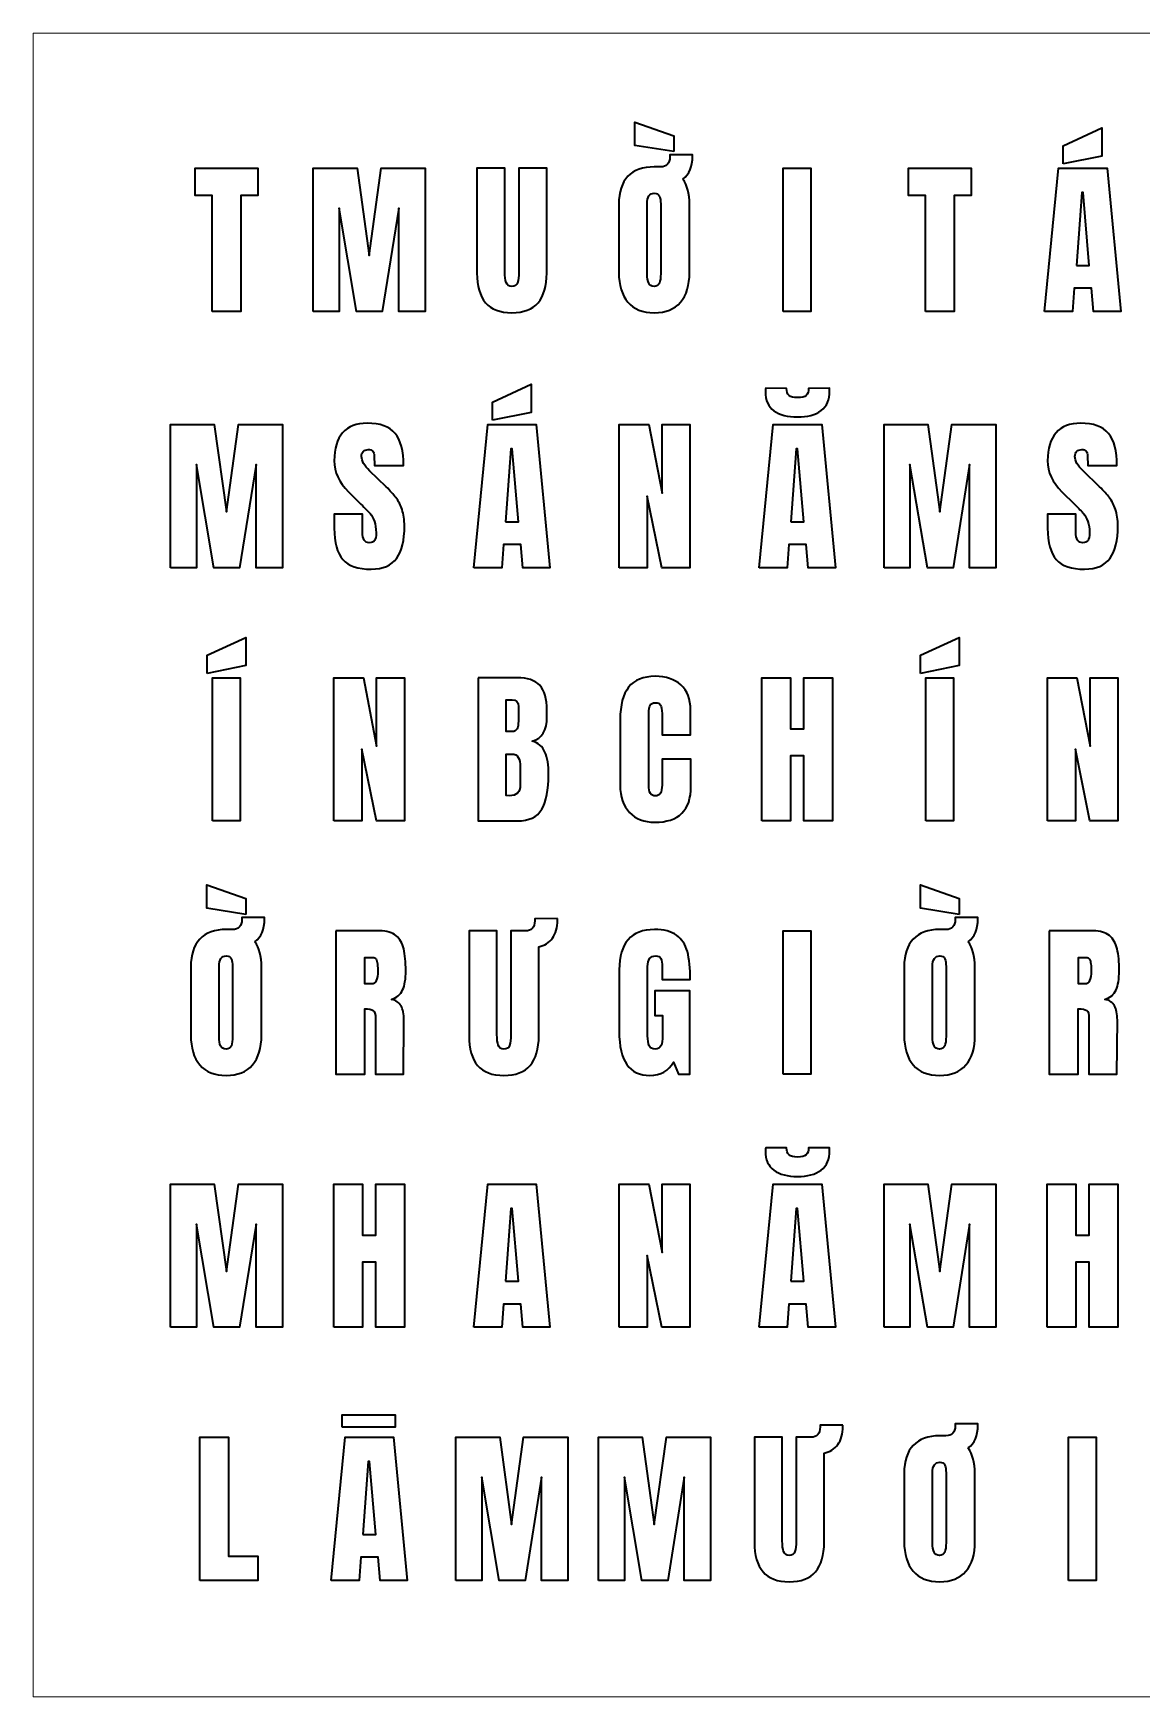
# Model space of a CAD drawing. Header units: inches. Extents: x -25 to 215, y -195 to -5.
# Drawn here: x -24.8 to 101.8, y -194.9 to -4.9 of the extents above; entities that cross this region are included whole.
import ezdxf

# ---------------------------------------------------------------- set-up
doc = ezdxf.new("R2010")
doc.units = ezdxf.units.IN
doc.header["$MEASUREMENT"] = 0
for name, color, linetype in [('Outline', 7, 'Continuous'), ('Text - Fake', 7, 'Continuous'), ('Text - Real', 7, 'Continuous')]:
    doc.layers.add(name, color=color, linetype=linetype)

msp = doc.modelspace()

# ---------------------------------------------------------------- linework, layer by layer
at = {"layer": 'Outline', "color": 254, "lineweight": 5, "true_color": 0xd1d2d4}
msp.add_lwpolyline([(215.21, -194.86), (-24.79, -194.86), (-24.79, -4.86), (215.21, -4.86), (215.21, -194.86)], dxfattribs=at)
at = {"layer": 'Text - Fake', "color": 250, "lineweight": 35, "true_color": 0x231f20}
for points in [[(-4.36, -36.63), (-4.36, -23.41), (-6.31, -23.41), (-6.31, -20.27), (0.86, -20.27), (0.86, -23.41), (-1.09, -23.41), (-1.09, -36.63), (-4.36, -36.63)], [(27.64, -49.05), (27.64, -46.98), (32.06, -44.94), (32.06, -48.18), (27.64, -49.05)], [(-9.11, -65.91), (-9.11, -49.55), (-4.12, -49.55), (-2.74, -59.53), (-1.37, -49.55), (3.66, -49.55), (3.66, -65.91), (0.67, -65.91), (0.67, -54.12), (-1.22, -65.91), (-4.15, -65.91), (-6.15, -54.12), (-6.15, -65.91), (-9.11, -65.91)], [(25.53, -65.91), (27.11, -49.55), (32.65, -49.55), (34.21, -65.91), (31.11, -65.91), (30.88, -63.27), (28.9, -63.27), (28.71, -65.91), (25.53, -65.91)], [(29.15, -60.66), (30.63, -60.66), (29.91, -52.33), (29.76, -52.33), (29.15, -60.66)], [(-4.94, -77.97), (-4.94, -75.89), (-0.52, -73.86), (-0.52, -77.09), (-4.94, -77.97)], [(-4.32, -94.83), (-4.32, -78.47), (-1.15, -78.47), (-1.15, -94.83), (-4.32, -94.83)], [(9.55, -94.83), (9.55, -78.47), (12.92, -78.47), (14.42, -86.3), (14.42, -78.47), (17.59, -78.47), (17.59, -94.83), (14.39, -94.83), (12.75, -86.64), (12.75, -94.83), (9.55, -94.83)], [(-0.53, -105.5), (-4.95, -104.79), (-4.95, -102.13), (-0.53, -103.69), (-0.53, -105.5)], [(-9.11, -152.66), (-9.11, -136.3), (-4.12, -136.3), (-2.74, -146.28), (-1.37, -136.3), (3.66, -136.3), (3.66, -152.66), (0.67, -152.66), (0.67, -140.87), (-1.22, -152.66), (-4.15, -152.66), (-6.15, -140.87), (-6.15, -152.66), (-9.11, -152.66)], [(9.54, -152.66), (9.54, -136.3), (12.8, -136.3), (12.8, -142.15), (14.34, -142.15), (14.34, -136.3), (17.6, -136.3), (17.6, -152.66), (14.34, -152.66), (14.34, -145.23), (12.8, -145.23), (12.8, -152.66), (9.54, -152.66)], [(25.53, -152.66), (27.11, -136.3), (32.65, -136.3), (34.21, -152.66), (31.11, -152.66), (30.88, -150.02), (28.9, -150.02), (28.71, -152.66), (25.53, -152.66)], [(29.15, -147.41), (30.63, -147.41), (29.91, -139.08), (29.76, -139.08), (29.15, -147.41)]]:
    msp.add_lwpolyline(points, dxfattribs=at)
for points, knots in [([(10.57, -64.96), (9.91, -64.22), (9.58, -63.04), (9.58, -61.4), (9.58, -61.4), (9.58, -59.8), (9.58, -59.8), (9.58, -59.8), (12.8, -59.8), (12.8, -59.8), (12.8, -59.8), (12.8, -61.84), (12.8, -61.84), (12.8, -62.65), (13.06, -63.06), (13.58, -63.06), (13.87, -63.06), (14.07, -62.97), (14.19, -62.8), (14.3, -62.63), (14.36, -62.34), (14.36, -61.93), (14.36, -61.4), (14.29, -60.96), (14.17, -60.61), (14.04, -60.26), (13.88, -59.97), (13.68, -59.73), (13.48, -59.5), (13.13, -59.13), (12.62, -58.64), (12.62, -58.64), (11.21, -57.23), (11.21, -57.23), (10.12, -56.16), (9.58, -54.98), (9.58, -53.68), (9.58, -52.29), (9.9, -51.22), (10.54, -50.49), (11.18, -49.76), (12.12, -49.4), (13.35, -49.4), (14.82, -49.4), (15.88, -49.79), (16.53, -50.57), (17.18, -51.35), (17.5, -52.57), (17.5, -54.24), (17.5, -54.24), (14.17, -54.24), (14.17, -54.24), (14.17, -54.24), (14.15, -53.11), (14.15, -53.11), (14.15, -52.9), (14.09, -52.72), (13.97, -52.6), (13.85, -52.47), (13.68, -52.41), (13.46, -52.41), (13.21, -52.41), (13.02, -52.48), (12.89, -52.62), (12.76, -52.76), (12.7, -52.95), (12.7, -53.19), (12.7, -53.72), (13.01, -54.27), (13.62, -54.84), (13.62, -54.84), (15.52, -56.67), (15.52, -56.67), (15.96, -57.11), (16.33, -57.52), (16.62, -57.9), (16.92, -58.29), (17.15, -58.75), (17.33, -59.27), (17.51, -59.8), (17.6, -60.43), (17.6, -61.15), (17.6, -62.76), (17.3, -63.99), (16.71, -64.82), (16.12, -65.65), (15.15, -66.07), (13.79, -66.07), (12.3, -66.07), (11.23, -65.7), (10.57, -64.96)], [0, 0, 0, 0, 1, 1, 1, 2, 2, 2, 3, 3, 3, 4, 4, 4, 5, 5, 5, 6, 6, 6, 7, 7, 7, 8, 8, 8, 9, 9, 9, 10, 10, 10, 11, 11, 11, 12, 12, 12, 13, 13, 13, 14, 14, 14, 15, 15, 15, 16, 16, 16, 17, 17, 17, 18, 18, 18, 19, 19, 19, 20, 20, 20, 21, 21, 21, 22, 22, 22, 23, 23, 23, 24, 24, 24, 25, 25, 25, 26, 26, 26, 27, 27, 27, 28, 28, 28, 29, 29, 29, 30, 30, 30, 30]), ([(26.02, -78.47), (26.02, -78.47), (30.46, -78.47), (30.46, -78.47), (31.65, -78.47), (32.52, -78.76), (33.06, -79.34), (33.6, -79.93), (33.87, -80.88), (33.87, -82.2), (33.87, -82.2), (33.87, -82.92), (33.87, -82.92), (33.87, -84.49), (33.31, -85.42), (32.19, -85.72), (32.88, -85.9), (33.36, -86.31), (33.64, -86.96), (33.92, -87.61), (34.06, -88.47), (34.06, -89.53), (34.06, -91.27), (33.8, -92.59), (33.28, -93.49), (32.76, -94.38), (31.82, -94.83), (30.46, -94.83), (30.46, -94.83), (26.02, -94.83), (26.02, -94.83), (26.02, -94.83), (26.02, -78.47), (26.02, -78.47)], [0, 0, 0, 0, 1, 1, 1, 2, 2, 2, 3, 3, 3, 4, 4, 4, 5, 5, 5, 6, 6, 6, 7, 7, 7, 8, 8, 8, 9, 9, 9, 10, 10, 10, 11, 11, 11, 11]), ([(29.89, -84.62), (30.17, -84.62), (30.36, -84.51), (30.46, -84.3), (30.56, -84.09), (30.61, -83.8), (30.61, -83.42), (30.61, -83.42), (30.61, -81.78), (30.61, -81.78), (30.61, -81.25), (30.38, -80.98), (29.91, -80.98), (29.91, -80.98), (29.22, -80.98), (29.22, -80.98), (29.22, -80.98), (29.22, -84.62), (29.22, -84.62), (29.22, -84.62), (29.89, -84.62), (29.89, -84.62)], [0, 0, 0, 0, 1, 1, 1, 2, 2, 2, 3, 3, 3, 4, 4, 4, 5, 5, 5, 6, 6, 6, 7, 7, 7, 7]), ([(30.82, -90.73), (30.82, -90.73), (30.82, -88.7), (30.82, -88.7), (30.82, -88.2), (30.75, -87.83), (30.6, -87.57), (30.46, -87.32), (30.2, -87.19), (29.83, -87.19), (29.83, -87.19), (29.22, -87.19), (29.22, -87.19), (29.22, -87.19), (29.22, -91.93), (29.22, -91.93), (29.22, -91.93), (29.55, -91.95), (29.55, -91.95), (30.4, -91.95), (30.82, -91.55), (30.82, -90.73)], [0, 0, 0, 0, 1, 1, 1, 2, 2, 2, 3, 3, 3, 4, 4, 4, 5, 5, 5, 6, 6, 6, 7, 7, 7, 7]), ([(0.51, -108.62), (1.02, -109.34), (1.28, -110.3), (1.28, -111.5), (1.28, -111.5), (1.28, -119.29), (1.28, -119.29), (1.28, -120.76), (0.93, -121.9), (0.25, -122.7), (-0.44, -123.5), (-1.44, -123.9), (-2.76, -123.9), (-4.08, -123.9), (-5.09, -123.5), (-5.77, -122.69), (-6.46, -121.88), (-6.8, -120.75), (-6.8, -119.29), (-6.8, -119.29), (-6.8, -111.5), (-6.8, -111.5), (-6.8, -110.1), (-6.46, -109.04), (-5.76, -108.32), (-5.07, -107.59), (-4.07, -107.23), (-2.74, -107.23), (-2.74, -107.23), (-2.04, -107.23), (-2.04, -107.23), (-1.33, -107.23), (-0.97, -106.84), (-0.97, -106.07), (-0.97, -106.07), (-0.97, -105.86), (-0.97, -105.86), (-0.97, -105.86), (1.62, -105.86), (1.62, -105.86), (1.62, -105.86), (1.62, -105.99), (1.62, -105.99), (1.62, -107.2), (1.25, -108.08), (0.51, -108.62)], [0, 0, 0, 0, 1, 1, 1, 2, 2, 2, 3, 3, 3, 4, 4, 4, 5, 5, 5, 6, 6, 6, 7, 7, 7, 8, 8, 8, 9, 9, 9, 10, 10, 10, 11, 11, 11, 12, 12, 12, 13, 13, 13, 14, 14, 14, 15, 15, 15, 15]), ([(35.07, -105.99), (35.07, -105.99), (35.07, -106.14), (35.07, -106.14), (35.07, -107.02), (34.88, -107.71), (34.5, -108.22), (34.12, -108.73), (33.6, -109.06), (32.94, -109.21), (32.94, -109.21), (32.94, -119.37), (32.94, -119.37), (32.94, -120.86), (32.61, -121.99), (31.96, -122.76), (31.3, -123.52), (30.3, -123.9), (28.96, -123.9), (27.61, -123.9), (26.61, -123.52), (25.95, -122.76), (25.3, -121.99), (24.97, -120.86), (24.97, -119.37), (24.97, -119.37), (24.97, -107.38), (24.97, -107.38), (24.97, -107.38), (28.16, -107.38), (28.16, -107.38), (28.16, -107.38), (28.16, -119.23), (28.16, -119.23), (28.16, -119.75), (28.21, -120.16), (28.31, -120.45), (28.41, -120.74), (28.62, -120.89), (28.96, -120.89), (29.29, -120.89), (29.5, -120.75), (29.6, -120.46), (29.7, -120.17), (29.76, -119.77), (29.76, -119.23), (29.76, -119.23), (29.76, -107.38), (29.76, -107.38), (29.76, -107.38), (31.41, -107.38), (31.41, -107.38), (32.12, -107.38), (32.48, -107), (32.48, -106.22), (32.48, -106.22), (32.48, -106.01), (32.48, -106.01), (32.48, -106.01), (35.07, -105.99), (35.07, -105.99)], [0, 0, 0, 0, 1, 1, 1, 2, 2, 2, 3, 3, 3, 4, 4, 4, 5, 5, 5, 6, 6, 6, 7, 7, 7, 8, 8, 8, 9, 9, 9, 10, 10, 10, 11, 11, 11, 12, 12, 12, 13, 13, 13, 14, 14, 14, 15, 15, 15, 16, 16, 16, 17, 17, 17, 18, 18, 18, 19, 19, 19, 20, 20, 20, 20]), ([(9.75, -107.38), (9.75, -107.38), (14.78, -107.38), (14.78, -107.38), (15.58, -107.38), (16.2, -107.56), (16.63, -107.93), (17.07, -108.29), (17.37, -108.8), (17.52, -109.45), (17.67, -110.1), (17.75, -110.94), (17.75, -111.95), (17.75, -112.88), (17.63, -113.61), (17.39, -114.13), (17.15, -114.65), (16.73, -115.01), (16.13, -115.21), (16.62, -115.31), (16.98, -115.56), (17.21, -115.96), (17.43, -116.35), (17.54, -116.88), (17.54, -117.56), (17.54, -117.56), (17.5, -123.75), (17.5, -123.75), (17.5, -123.75), (14.3, -123.75), (14.3, -123.75), (14.3, -123.75), (14.3, -117.35), (14.3, -117.35), (14.3, -116.89), (14.21, -116.6), (14.03, -116.47), (13.86, -116.34), (13.53, -116.28), (13.06, -116.28), (13.06, -116.28), (13.06, -123.75), (13.06, -123.75), (13.06, -123.75), (9.75, -123.75), (9.75, -123.75), (9.75, -123.75), (9.75, -107.38), (9.75, -107.38)], [0, 0, 0, 0, 1, 1, 1, 2, 2, 2, 3, 3, 3, 4, 4, 4, 5, 5, 5, 6, 6, 6, 7, 7, 7, 8, 8, 8, 9, 9, 9, 10, 10, 10, 11, 11, 11, 12, 12, 12, 13, 13, 13, 14, 14, 14, 15, 15, 15, 16, 16, 16, 16]), ([(-2.02, -111.44), (-2.02, -111.09), (-2.07, -110.8), (-2.16, -110.57), (-2.26, -110.35), (-2.45, -110.24), (-2.74, -110.24), (-3.29, -110.24), (-3.56, -110.65), (-3.56, -111.48), (-3.56, -111.48), (-3.56, -119.46), (-3.56, -119.46), (-3.56, -119.93), (-3.51, -120.29), (-3.39, -120.53), (-3.28, -120.77), (-3.07, -120.89), (-2.76, -120.89), (-2.47, -120.89), (-2.27, -120.76), (-2.17, -120.51), (-2.07, -120.25), (-2.02, -119.9), (-2.02, -119.44), (-2.02, -119.44), (-2.02, -111.44), (-2.02, -111.44)], [0, 0, 0, 0, 1, 1, 1, 2, 2, 2, 3, 3, 3, 4, 4, 4, 5, 5, 5, 6, 6, 6, 7, 7, 7, 8, 8, 8, 9, 9, 9, 9]), ([(13.86, -113.44), (14.32, -113.44), (14.55, -112.95), (14.55, -111.95), (14.55, -111.52), (14.53, -111.2), (14.49, -110.98), (14.45, -110.77), (14.38, -110.62), (14.28, -110.54), (14.18, -110.45), (14.03, -110.41), (13.84, -110.41), (13.84, -110.41), (13.08, -110.41), (13.08, -110.41), (13.08, -110.41), (13.08, -113.44), (13.08, -113.44), (13.08, -113.44), (13.86, -113.44), (13.86, -113.44)], [0, 0, 0, 0, 1, 1, 1, 2, 2, 2, 3, 3, 3, 4, 4, 4, 5, 5, 5, 6, 6, 6, 7, 7, 7, 7])]:
    msp.add_open_spline(points, degree=3, knots=knots, dxfattribs=at)
at = {"layer": 'Text - Real', "color": 250, "lineweight": 35, "true_color": 0x231f20}
for points in [[(48.34, -18.38), (43.92, -17.68), (43.92, -15.01), (48.34, -16.57), (48.34, -18.38)], [(92.81, -19.77), (92.81, -17.7), (97.23, -15.66), (97.23, -18.9), (92.81, -19.77)], [(7.19, -36.63), (7.19, -20.27), (12.18, -20.27), (13.55, -30.25), (14.92, -20.27), (19.95, -20.27), (19.95, -36.63), (16.96, -36.63), (16.96, -24.84), (15.07, -36.63), (12.14, -36.63), (10.14, -24.84), (10.14, -36.63), (7.19, -36.63)], [(60.86, -36.63), (60.86, -20.27), (64.02, -20.27), (64.02, -36.63), (60.86, -36.63)], [(77.1, -36.63), (77.1, -23.41), (75.16, -23.41), (75.16, -20.27), (82.32, -20.27), (82.32, -23.41), (80.38, -23.41), (80.38, -36.63), (77.1, -36.63)], [(90.7, -36.63), (92.28, -20.27), (97.82, -20.27), (99.38, -36.63), (96.28, -36.63), (96.05, -33.98), (94.07, -33.98), (93.88, -36.63), (90.7, -36.63)], [(94.32, -31.37), (95.8, -31.37), (95.08, -23.05), (94.93, -23.05), (94.32, -31.37)], [(42.13, -65.91), (42.13, -49.55), (45.51, -49.55), (47.01, -57.38), (47.01, -49.55), (50.17, -49.55), (50.17, -65.91), (46.97, -65.91), (45.33, -57.72), (45.33, -65.91), (42.13, -65.91)], [(58.11, -65.91), (59.69, -49.55), (65.24, -49.55), (66.8, -65.91), (63.69, -65.91), (63.47, -63.27), (61.48, -63.27), (61.29, -65.91), (58.11, -65.91)], [(72.36, -65.91), (72.36, -49.55), (77.35, -49.55), (78.72, -59.53), (80.09, -49.55), (85.12, -49.55), (85.12, -65.91), (82.13, -65.91), (82.13, -54.12), (80.24, -65.91), (77.31, -65.91), (75.31, -54.12), (75.31, -65.91), (72.36, -65.91)], [(61.73, -60.66), (63.22, -60.66), (62.49, -52.33), (62.34, -52.33), (61.73, -60.66)], [(76.52, -77.97), (76.52, -75.89), (80.94, -73.86), (80.94, -77.09), (76.52, -77.97)], [(58.42, -94.83), (58.42, -78.47), (61.67, -78.47), (61.67, -84.31), (63.22, -84.31), (63.22, -78.47), (66.47, -78.47), (66.47, -94.83), (63.22, -94.83), (63.22, -87.4), (61.67, -87.4), (61.67, -94.83), (58.42, -94.83)], [(77.15, -94.83), (77.15, -78.47), (80.31, -78.47), (80.31, -94.83), (77.15, -94.83)], [(91.01, -94.83), (91.01, -78.47), (94.38, -78.47), (95.89, -86.3), (95.89, -78.47), (99.05, -78.47), (99.05, -94.83), (95.85, -94.83), (94.21, -86.64), (94.21, -94.83), (91.01, -94.83)], [(80.93, -105.5), (76.51, -104.79), (76.51, -102.13), (80.93, -103.69), (80.93, -105.5)], [(60.86, -123.75), (60.86, -107.38), (64.02, -107.38), (64.02, -123.75), (60.86, -123.75)], [(42.13, -152.66), (42.13, -136.3), (45.51, -136.3), (47.01, -144.13), (47.01, -136.3), (50.17, -136.3), (50.17, -152.66), (46.97, -152.66), (45.33, -144.47), (45.33, -152.66), (42.13, -152.66)], [(58.11, -152.66), (59.69, -136.3), (65.24, -136.3), (66.8, -152.66), (63.69, -152.66), (63.46, -150.02), (61.48, -150.02), (61.29, -152.66), (58.11, -152.66)], [(72.36, -152.66), (72.36, -136.3), (77.35, -136.3), (78.72, -146.28), (80.09, -136.3), (85.12, -136.3), (85.12, -152.66), (82.13, -152.66), (82.13, -140.87), (80.24, -152.66), (77.31, -152.66), (75.31, -140.87), (75.31, -152.66), (72.36, -152.66)], [(91, -152.66), (91, -136.3), (94.26, -136.3), (94.26, -142.15), (95.8, -142.15), (95.8, -136.3), (99.06, -136.3), (99.06, -152.66), (95.8, -152.66), (95.8, -145.23), (94.26, -145.23), (94.26, -152.66), (91, -152.66)], [(61.73, -147.41), (63.22, -147.41), (62.49, -139.08), (62.34, -139.08), (61.73, -147.41)], [(10.49, -164.09), (10.49, -162.68), (16.55, -162.68), (16.55, -164.09), (10.49, -164.09)], [(-5.78, -181.58), (-5.78, -165.22), (-2.51, -165.22), (-2.51, -178.8), (0.87, -178.8), (0.87, -181.58), (-5.78, -181.58)], [(9.23, -181.58), (10.81, -165.22), (16.36, -165.22), (17.92, -181.58), (14.82, -181.58), (14.59, -178.93), (12.61, -178.93), (12.42, -181.58), (9.23, -181.58)], [(23.48, -181.58), (23.48, -165.22), (28.47, -165.22), (29.84, -175.2), (31.21, -165.22), (36.24, -165.22), (36.24, -181.58), (33.25, -181.58), (33.25, -169.79), (31.37, -181.58), (28.43, -181.58), (26.43, -169.79), (26.43, -181.58), (23.48, -181.58)], [(39.77, -181.58), (39.77, -165.22), (44.76, -165.22), (46.13, -175.2), (47.51, -165.22), (52.53, -165.22), (52.53, -181.58), (49.54, -181.58), (49.54, -169.79), (47.66, -181.58), (44.72, -181.58), (42.72, -169.79), (42.72, -181.58), (39.77, -181.58)], [(93.44, -181.58), (93.44, -165.22), (96.6, -165.22), (96.6, -181.58), (93.44, -181.58)], [(12.85, -176.32), (14.34, -176.32), (13.62, -168), (13.46, -168), (12.85, -176.32)]]:
    msp.add_lwpolyline(points, dxfattribs=at)
for points, knots in [([(49.39, -21.51), (49.9, -22.23), (50.15, -23.19), (50.15, -24.38), (50.15, -24.38), (50.15, -32.17), (50.15, -32.17), (50.15, -33.65), (49.81, -34.78), (49.12, -35.58), (48.44, -36.38), (47.44, -36.78), (46.11, -36.78), (44.79, -36.78), (43.79, -36.38), (43.1, -35.57), (42.42, -34.77), (42.08, -33.63), (42.08, -32.17), (42.08, -32.17), (42.08, -24.38), (42.08, -24.38), (42.08, -22.99), (42.42, -21.93), (43.11, -21.2), (43.81, -20.48), (44.81, -20.12), (46.13, -20.12), (46.13, -20.12), (46.84, -20.12), (46.84, -20.12), (47.55, -20.12), (47.91, -19.73), (47.91, -18.95), (47.91, -18.95), (47.91, -18.74), (47.91, -18.74), (47.91, -18.74), (50.5, -18.74), (50.5, -18.74), (50.5, -18.74), (50.5, -18.88), (50.5, -18.88), (50.5, -20.08), (50.13, -20.96), (49.39, -21.51)], [0, 0, 0, 0, 1, 1, 1, 2, 2, 2, 3, 3, 3, 4, 4, 4, 5, 5, 5, 6, 6, 6, 7, 7, 7, 8, 8, 8, 9, 9, 9, 10, 10, 10, 11, 11, 11, 12, 12, 12, 13, 13, 13, 14, 14, 14, 15, 15, 15, 15]), ([(26.86, -35.64), (26.21, -34.88), (25.88, -33.75), (25.88, -32.25), (25.88, -32.25), (25.88, -20.27), (25.88, -20.27), (25.88, -20.27), (29.06, -20.27), (29.06, -20.27), (29.06, -20.27), (29.06, -32.12), (29.06, -32.12), (29.06, -32.64), (29.11, -33.04), (29.21, -33.34), (29.31, -33.63), (29.53, -33.77), (29.86, -33.77), (30.19, -33.77), (30.41, -33.63), (30.51, -33.35), (30.61, -33.06), (30.66, -32.65), (30.66, -32.12), (30.66, -32.12), (30.66, -20.27), (30.66, -20.27), (30.66, -20.27), (33.84, -20.27), (33.84, -20.27), (33.84, -20.27), (33.84, -32.25), (33.84, -32.25), (33.84, -33.75), (33.51, -34.88), (32.86, -35.64), (32.21, -36.4), (31.21, -36.78), (29.86, -36.78), (28.51, -36.78), (27.51, -36.4), (26.86, -35.64)], [0, 0, 0, 0, 1, 1, 1, 2, 2, 2, 3, 3, 3, 4, 4, 4, 5, 5, 5, 6, 6, 6, 7, 7, 7, 8, 8, 8, 9, 9, 9, 10, 10, 10, 11, 11, 11, 12, 12, 12, 13, 13, 13, 14, 14, 14, 14]), ([(46.86, -24.33), (46.86, -23.97), (46.81, -23.68), (46.71, -23.46), (46.62, -23.24), (46.43, -23.13), (46.13, -23.13), (45.59, -23.13), (45.31, -23.54), (45.31, -24.36), (45.31, -24.36), (45.31, -32.35), (45.31, -32.35), (45.31, -32.82), (45.37, -33.17), (45.49, -33.41), (45.6, -33.65), (45.81, -33.77), (46.11, -33.77), (46.41, -33.77), (46.6, -33.65), (46.71, -33.39), (46.81, -33.14), (46.86, -32.78), (46.86, -32.33), (46.86, -32.33), (46.86, -24.33), (46.86, -24.33)], [0, 0, 0, 0, 1, 1, 1, 2, 2, 2, 3, 3, 3, 4, 4, 4, 5, 5, 5, 6, 6, 6, 7, 7, 7, 8, 8, 8, 9, 9, 9, 9]), ([(59.79, -47.98), (59.14, -47.5), (58.82, -46.77), (58.82, -45.8), (58.82, -45.71), (58.83, -45.57), (58.85, -45.4), (58.85, -45.4), (61.24, -45.42), (61.24, -45.42), (61.24, -45.77), (61.33, -46.04), (61.51, -46.22), (61.7, -46.39), (62.02, -46.48), (62.49, -46.48), (62.95, -46.48), (63.27, -46.39), (63.47, -46.22), (63.66, -46.04), (63.75, -45.77), (63.75, -45.42), (63.75, -45.42), (66.13, -45.4), (66.13, -45.4), (66.13, -45.4), (66.15, -45.72), (66.15, -45.72), (66.15, -46.72), (65.83, -47.47), (65.18, -47.96), (64.53, -48.45), (63.63, -48.69), (62.47, -48.69), (61.33, -48.69), (60.44, -48.45), (59.79, -47.98)], [0, 0, 0, 0, 1, 1, 1, 2, 2, 2, 3, 3, 3, 4, 4, 4, 5, 5, 5, 6, 6, 6, 7, 7, 7, 8, 8, 8, 9, 9, 9, 10, 10, 10, 11, 11, 11, 12, 12, 12, 12]), ([(92.03, -64.96), (91.37, -64.22), (91.04, -63.04), (91.04, -61.4), (91.04, -61.4), (91.04, -59.8), (91.04, -59.8), (91.04, -59.8), (94.26, -59.8), (94.26, -59.8), (94.26, -59.8), (94.26, -61.84), (94.26, -61.84), (94.26, -62.65), (94.52, -63.06), (95.04, -63.06), (95.33, -63.06), (95.54, -62.97), (95.65, -62.8), (95.76, -62.63), (95.82, -62.34), (95.82, -61.93), (95.82, -61.4), (95.76, -60.96), (95.63, -60.61), (95.5, -60.26), (95.34, -59.97), (95.15, -59.73), (94.95, -59.5), (94.6, -59.13), (94.09, -58.64), (94.09, -58.64), (92.68, -57.23), (92.68, -57.23), (91.59, -56.16), (91.04, -54.98), (91.04, -53.68), (91.04, -52.29), (91.36, -51.22), (92, -50.49), (92.64, -49.76), (93.58, -49.4), (94.81, -49.4), (96.28, -49.4), (97.35, -49.79), (97.99, -50.57), (98.64, -51.35), (98.96, -52.57), (98.96, -54.24), (98.96, -54.24), (95.63, -54.24), (95.63, -54.24), (95.63, -54.24), (95.61, -53.11), (95.61, -53.11), (95.61, -52.9), (95.55, -52.72), (95.43, -52.6), (95.31, -52.47), (95.14, -52.41), (94.93, -52.41), (94.67, -52.41), (94.48, -52.48), (94.35, -52.62), (94.23, -52.76), (94.16, -52.95), (94.16, -53.19), (94.16, -53.72), (94.47, -54.27), (95.08, -54.84), (95.08, -54.84), (96.98, -56.67), (96.98, -56.67), (97.43, -57.11), (97.8, -57.52), (98.09, -57.9), (98.38, -58.29), (98.62, -58.75), (98.79, -59.27), (98.97, -59.8), (99.06, -60.43), (99.06, -61.15), (99.06, -62.76), (98.76, -63.99), (98.17, -64.82), (97.58, -65.65), (96.61, -66.07), (95.25, -66.07), (93.76, -66.07), (92.69, -65.7), (92.03, -64.96)], [0, 0, 0, 0, 1, 1, 1, 2, 2, 2, 3, 3, 3, 4, 4, 4, 5, 5, 5, 6, 6, 6, 7, 7, 7, 8, 8, 8, 9, 9, 9, 10, 10, 10, 11, 11, 11, 12, 12, 12, 13, 13, 13, 14, 14, 14, 15, 15, 15, 16, 16, 16, 17, 17, 17, 18, 18, 18, 19, 19, 19, 20, 20, 20, 21, 21, 21, 22, 22, 22, 23, 23, 23, 24, 24, 24, 25, 25, 25, 26, 26, 26, 27, 27, 27, 28, 28, 28, 29, 29, 29, 30, 30, 30, 30]), ([(43.3, -93.86), (42.59, -93.11), (42.23, -92.08), (42.23, -90.77), (42.23, -90.77), (42.23, -83.23), (42.23, -83.23), (42.23, -81.6), (42.55, -80.38), (43.2, -79.55), (43.85, -78.73), (44.86, -78.31), (46.25, -78.31), (47.45, -78.31), (48.43, -78.64), (49.16, -79.3), (49.9, -79.96), (50.27, -80.92), (50.27, -82.16), (50.27, -82.16), (50.27, -84.98), (50.27, -84.98), (50.27, -84.98), (47.01, -84.98), (47.01, -84.98), (47.01, -84.98), (47.01, -82.56), (47.01, -82.56), (47.01, -82.09), (46.95, -81.77), (46.84, -81.59), (46.72, -81.41), (46.53, -81.32), (46.25, -81.32), (45.96, -81.32), (45.76, -81.43), (45.65, -81.63), (45.54, -81.83), (45.49, -82.13), (45.49, -82.52), (45.49, -82.52), (45.49, -90.73), (45.49, -90.73), (45.49, -91.17), (45.55, -91.48), (45.68, -91.68), (45.8, -91.87), (45.99, -91.97), (46.25, -91.97), (46.76, -91.97), (47.01, -91.56), (47.01, -90.73), (47.01, -90.73), (47.01, -87.78), (47.01, -87.78), (47.01, -87.78), (50.31, -87.78), (50.31, -87.78), (50.31, -87.78), (50.31, -90.87), (50.31, -90.87), (50.31, -93.61), (48.93, -94.98), (46.17, -94.98), (44.98, -94.98), (44.02, -94.61), (43.3, -93.86)], [0, 0, 0, 0, 1, 1, 1, 2, 2, 2, 3, 3, 3, 4, 4, 4, 5, 5, 5, 6, 6, 6, 7, 7, 7, 8, 8, 8, 9, 9, 9, 10, 10, 10, 11, 11, 11, 12, 12, 12, 13, 13, 13, 14, 14, 14, 15, 15, 15, 16, 16, 16, 17, 17, 17, 18, 18, 18, 19, 19, 19, 20, 20, 20, 21, 21, 21, 22, 22, 22, 22]), ([(81.98, -108.62), (82.48, -109.34), (82.74, -110.3), (82.74, -111.5), (82.74, -111.5), (82.74, -119.29), (82.74, -119.29), (82.74, -120.76), (82.4, -121.9), (81.71, -122.7), (81.02, -123.5), (80.02, -123.9), (78.7, -123.9), (77.38, -123.9), (76.38, -123.5), (75.69, -122.69), (75, -121.88), (74.66, -120.75), (74.66, -119.29), (74.66, -119.29), (74.66, -111.5), (74.66, -111.5), (74.66, -110.1), (75.01, -109.04), (75.7, -108.32), (76.39, -107.59), (77.4, -107.23), (78.72, -107.23), (78.72, -107.23), (79.42, -107.23), (79.42, -107.23), (80.14, -107.23), (80.49, -106.84), (80.49, -106.07), (80.49, -106.07), (80.49, -105.86), (80.49, -105.86), (80.49, -105.86), (83.08, -105.86), (83.08, -105.86), (83.08, -105.86), (83.08, -105.99), (83.08, -105.99), (83.08, -107.2), (82.71, -108.08), (81.98, -108.62)], [0, 0, 0, 0, 1, 1, 1, 2, 2, 2, 3, 3, 3, 4, 4, 4, 5, 5, 5, 6, 6, 6, 7, 7, 7, 8, 8, 8, 9, 9, 9, 10, 10, 10, 11, 11, 11, 12, 12, 12, 13, 13, 13, 14, 14, 14, 15, 15, 15, 15]), ([(42.99, -122.65), (42.41, -121.82), (42.12, -120.56), (42.12, -118.87), (42.12, -118.87), (42.12, -111.82), (42.12, -111.82), (42.12, -110.31), (42.46, -109.17), (43.13, -108.39), (43.81, -107.62), (44.81, -107.23), (46.14, -107.23), (47.22, -107.23), (48.06, -107.45), (48.66, -107.88), (49.25, -108.31), (49.67, -108.94), (49.9, -109.76), (50.12, -110.59), (50.24, -111.65), (50.24, -112.95), (50.24, -112.95), (47.04, -112.95), (47.04, -112.95), (47.04, -112.95), (47.04, -111.48), (47.04, -111.48), (47.04, -111.09), (46.98, -110.78), (46.88, -110.56), (46.77, -110.35), (46.57, -110.24), (46.3, -110.24), (45.67, -110.24), (45.36, -110.65), (45.36, -111.46), (45.36, -111.46), (45.36, -119.38), (45.36, -119.38), (45.36, -119.88), (45.43, -120.25), (45.55, -120.51), (45.68, -120.76), (45.9, -120.89), (46.22, -120.89), (46.54, -120.89), (46.76, -120.76), (46.89, -120.51), (47.01, -120.25), (47.08, -119.88), (47.08, -119.38), (47.08, -119.38), (47.08, -117.04), (47.08, -117.04), (47.08, -117.04), (46.2, -117.04), (46.2, -117.04), (46.2, -117.04), (46.2, -114.22), (46.2, -114.22), (46.2, -114.22), (50.2, -114.22), (50.2, -114.22), (50.2, -114.22), (50.2, -123.75), (50.2, -123.75), (50.2, -123.75), (48.89, -123.75), (48.89, -123.75), (48.89, -123.75), (48.33, -122.38), (48.33, -122.38), (47.75, -123.39), (46.85, -123.9), (45.63, -123.9), (44.45, -123.9), (43.57, -123.48), (42.99, -122.65)], [0, 0, 0, 0, 1, 1, 1, 2, 2, 2, 3, 3, 3, 4, 4, 4, 5, 5, 5, 6, 6, 6, 7, 7, 7, 8, 8, 8, 9, 9, 9, 10, 10, 10, 11, 11, 11, 12, 12, 12, 13, 13, 13, 14, 14, 14, 15, 15, 15, 16, 16, 16, 17, 17, 17, 18, 18, 18, 19, 19, 19, 20, 20, 20, 21, 21, 21, 22, 22, 22, 23, 23, 23, 24, 24, 24, 25, 25, 25, 26, 26, 26, 26]), ([(91.21, -107.38), (91.21, -107.38), (96.24, -107.38), (96.24, -107.38), (97.04, -107.38), (97.66, -107.56), (98.1, -107.93), (98.54, -108.29), (98.83, -108.8), (98.98, -109.45), (99.14, -110.1), (99.21, -110.94), (99.21, -111.95), (99.21, -112.88), (99.09, -113.61), (98.85, -114.13), (98.61, -114.65), (98.19, -115.01), (97.59, -115.21), (98.09, -115.31), (98.45, -115.56), (98.67, -115.96), (98.89, -116.35), (99, -116.88), (99, -117.56), (99, -117.56), (98.96, -123.75), (98.96, -123.75), (98.96, -123.75), (95.76, -123.75), (95.76, -123.75), (95.76, -123.75), (95.76, -117.35), (95.76, -117.35), (95.76, -116.89), (95.68, -116.6), (95.5, -116.47), (95.32, -116.34), (95, -116.28), (94.53, -116.28), (94.53, -116.28), (94.53, -123.75), (94.53, -123.75), (94.53, -123.75), (91.21, -123.75), (91.21, -123.75), (91.21, -123.75), (91.21, -107.38), (91.21, -107.38)], [0, 0, 0, 0, 1, 1, 1, 2, 2, 2, 3, 3, 3, 4, 4, 4, 5, 5, 5, 6, 6, 6, 7, 7, 7, 8, 8, 8, 9, 9, 9, 10, 10, 10, 11, 11, 11, 12, 12, 12, 13, 13, 13, 14, 14, 14, 15, 15, 15, 16, 16, 16, 16]), ([(79.44, -111.44), (79.44, -111.09), (79.4, -110.8), (79.3, -110.57), (79.21, -110.35), (79.01, -110.24), (78.72, -110.24), (78.17, -110.24), (77.9, -110.65), (77.9, -111.48), (77.9, -111.48), (77.9, -119.46), (77.9, -119.46), (77.9, -119.93), (77.96, -120.29), (78.07, -120.53), (78.19, -120.77), (78.4, -120.89), (78.7, -120.89), (78.99, -120.89), (79.19, -120.76), (79.29, -120.51), (79.39, -120.25), (79.44, -119.9), (79.44, -119.44), (79.44, -119.44), (79.44, -111.44), (79.44, -111.44)], [0, 0, 0, 0, 1, 1, 1, 2, 2, 2, 3, 3, 3, 4, 4, 4, 5, 5, 5, 6, 6, 6, 7, 7, 7, 8, 8, 8, 9, 9, 9, 9]), ([(95.33, -113.44), (95.78, -113.44), (96.01, -112.95), (96.01, -111.95), (96.01, -111.52), (95.99, -111.2), (95.95, -110.98), (95.92, -110.77), (95.85, -110.62), (95.75, -110.54), (95.64, -110.45), (95.5, -110.41), (95.31, -110.41), (95.31, -110.41), (94.55, -110.41), (94.55, -110.41), (94.55, -110.41), (94.55, -113.44), (94.55, -113.44), (94.55, -113.44), (95.33, -113.44), (95.33, -113.44)], [0, 0, 0, 0, 1, 1, 1, 2, 2, 2, 3, 3, 3, 4, 4, 4, 5, 5, 5, 6, 6, 6, 7, 7, 7, 7]), ([(59.79, -134.73), (59.14, -134.25), (58.82, -133.53), (58.82, -132.55), (58.82, -132.46), (58.83, -132.32), (58.85, -132.15), (58.85, -132.15), (61.24, -132.17), (61.24, -132.17), (61.24, -132.52), (61.33, -132.79), (61.51, -132.97), (61.7, -133.14), (62.02, -133.23), (62.49, -133.23), (62.95, -133.23), (63.27, -133.14), (63.46, -132.97), (63.66, -132.79), (63.75, -132.52), (63.75, -132.17), (63.75, -132.17), (66.13, -132.15), (66.13, -132.15), (66.13, -132.15), (66.15, -132.47), (66.15, -132.47), (66.15, -133.47), (65.83, -134.22), (65.18, -134.71), (64.53, -135.2), (63.63, -135.44), (62.47, -135.44), (61.33, -135.44), (60.44, -135.2), (59.79, -134.73)], [0, 0, 0, 0, 1, 1, 1, 2, 2, 2, 3, 3, 3, 4, 4, 4, 5, 5, 5, 6, 6, 6, 7, 7, 7, 8, 8, 8, 9, 9, 9, 10, 10, 10, 11, 11, 11, 12, 12, 12, 12]), ([(67.66, -163.83), (67.66, -163.83), (67.66, -163.98), (67.66, -163.98), (67.66, -164.85), (67.47, -165.55), (67.08, -166.05), (66.7, -166.56), (66.18, -166.89), (65.52, -167.05), (65.52, -167.05), (65.52, -177.2), (65.52, -177.2), (65.52, -178.7), (65.19, -179.83), (64.54, -180.59), (63.89, -181.35), (62.89, -181.73), (61.54, -181.73), (60.19, -181.73), (59.19, -181.35), (58.54, -180.59), (57.89, -179.83), (57.56, -178.7), (57.56, -177.2), (57.56, -177.2), (57.56, -165.22), (57.56, -165.22), (57.56, -165.22), (60.74, -165.22), (60.74, -165.22), (60.74, -165.22), (60.74, -177.07), (60.74, -177.07), (60.74, -177.59), (60.79, -177.99), (60.89, -178.28), (60.99, -178.58), (61.21, -178.72), (61.54, -178.72), (61.87, -178.72), (62.09, -178.58), (62.19, -178.29), (62.29, -178.01), (62.34, -177.6), (62.34, -177.07), (62.34, -177.07), (62.34, -165.22), (62.34, -165.22), (62.34, -165.22), (64, -165.22), (64, -165.22), (64.71, -165.22), (65.06, -164.83), (65.06, -164.05), (65.06, -164.05), (65.06, -163.84), (65.06, -163.84), (65.06, -163.84), (67.66, -163.83), (67.66, -163.83)], [0, 0, 0, 0, 1, 1, 1, 2, 2, 2, 3, 3, 3, 4, 4, 4, 5, 5, 5, 6, 6, 6, 7, 7, 7, 8, 8, 8, 9, 9, 9, 10, 10, 10, 11, 11, 11, 12, 12, 12, 13, 13, 13, 14, 14, 14, 15, 15, 15, 16, 16, 16, 17, 17, 17, 18, 18, 18, 19, 19, 19, 20, 20, 20, 20]), ([(81.98, -166.45), (82.48, -167.18), (82.74, -168.14), (82.74, -169.33), (82.74, -169.33), (82.74, -177.12), (82.74, -177.12), (82.74, -178.6), (82.4, -179.73), (81.71, -180.53), (81.02, -181.33), (80.02, -181.73), (78.7, -181.73), (77.38, -181.73), (76.38, -181.33), (75.69, -180.52), (75, -179.72), (74.66, -178.58), (74.66, -177.12), (74.66, -177.12), (74.66, -169.33), (74.66, -169.33), (74.66, -167.93), (75.01, -166.87), (75.7, -166.15), (76.39, -165.43), (77.4, -165.06), (78.72, -165.06), (78.72, -165.06), (79.42, -165.06), (79.42, -165.06), (80.14, -165.06), (80.49, -164.68), (80.49, -163.9), (80.49, -163.9), (80.49, -163.69), (80.49, -163.69), (80.49, -163.69), (83.08, -163.69), (83.08, -163.69), (83.08, -163.69), (83.08, -163.83), (83.08, -163.83), (83.08, -165.03), (82.71, -165.91), (81.98, -166.45)], [0, 0, 0, 0, 1, 1, 1, 2, 2, 2, 3, 3, 3, 4, 4, 4, 5, 5, 5, 6, 6, 6, 7, 7, 7, 8, 8, 8, 9, 9, 9, 10, 10, 10, 11, 11, 11, 12, 12, 12, 13, 13, 13, 14, 14, 14, 15, 15, 15, 15]), ([(79.44, -169.27), (79.44, -168.92), (79.4, -168.63), (79.3, -168.41), (79.21, -168.19), (79.01, -168.07), (78.72, -168.07), (78.17, -168.07), (77.9, -168.49), (77.9, -169.31), (77.9, -169.31), (77.9, -177.29), (77.9, -177.29), (77.9, -177.76), (77.96, -178.12), (78.07, -178.36), (78.19, -178.6), (78.4, -178.72), (78.7, -178.72), (78.99, -178.72), (79.19, -178.6), (79.29, -178.34), (79.39, -178.09), (79.44, -177.73), (79.44, -177.27), (79.44, -177.27), (79.44, -169.27), (79.44, -169.27)], [0, 0, 0, 0, 1, 1, 1, 2, 2, 2, 3, 3, 3, 4, 4, 4, 5, 5, 5, 6, 6, 6, 7, 7, 7, 8, 8, 8, 9, 9, 9, 9])]:
    msp.add_open_spline(points, degree=3, knots=knots, dxfattribs=at)

doc.saveas('drawing.dxf')
